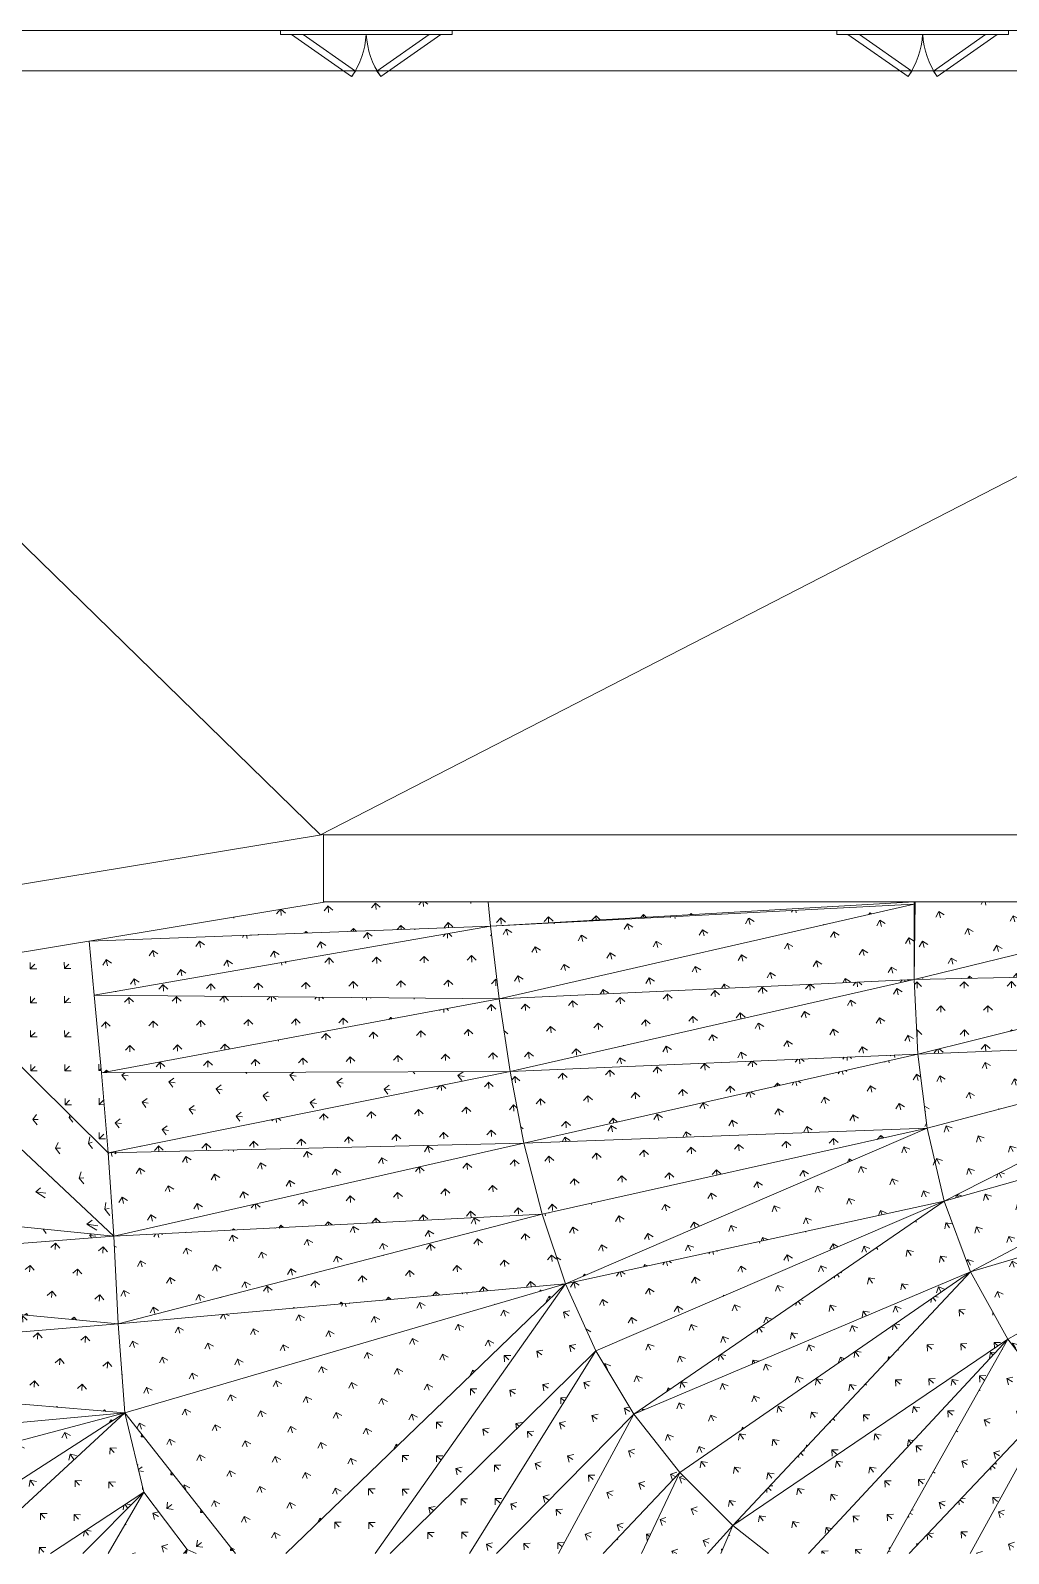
# Model space of a CAD drawing. Header units: millimetres. Extents: x -57519 to 497916, y -349472 to 446842.
# Drawn here: x 453090 to 460385, y -13502 to -2143 of the extents above; entities that cross this region are included whole.
import ezdxf

# ---------------------------------------------------------------- set-up
doc = ezdxf.new("R2010")
doc.units = ezdxf.units.MM
for name, color, linetype, lineweight in [('A-DOOR', 31, 'Continuous', 5), ('A-DOOR-FRAM', 31, 'Continuous', 5), ('A-FLOR', 192, 'Continuous', 5), ('A-FLOR-PATT', 8, 'Continuous', 5), ('A-WALL', 113, 'Continuous', 20)]:
    doc.layers.add(name, color=color, linetype=linetype, lineweight=lineweight)

# ---------------------------------------------------------------- blocks, each defined once
blk = doc.blocks.new('DLN-Double Door-AP - _AP14_ 1200 x 2300 _WH_-14685462-1_F SINGLE OCCUPANCY DIAGRAM')
at = {"layer": 'A-DOOR', "color": 253}
for p, q in [((-557, -105), (-109, -419)), ((-80, -378), (-470, -105)), ((80, -378), (470, -105)), ((557, -105), (109, -419)), ((-109, -419), (-80, -378)), ((109, -419), (80, -378))]:
    blk.add_line(p, q, dxfattribs=at)
for centre, start, end in [((-600, -75), 325, 357.0853), ((600, -75), 182.9147, 215)]:
    blk.add_arc(centre, 600, start, end, dxfattribs=at)
at = {"layer": 'A-DOOR-FRAM', "color": 253}
for p, q in [((-640, -105), (-640, -75)), ((640, -105), (-640, -105)), ((640, -75), (640, -105))]:
    blk.add_line(p, q, dxfattribs=at)
blk = doc.blocks.new('DLN-Double Door-AP - _AP14_ 1200 x 2300 _WH_-V1053-1_F SINGLE OCCUPANCY DIAGRAM')
at = {"layer": 'A-DOOR', "color": 253}
for p, q in [((-557, -105), (-109, -419)), ((-80, -378), (-470, -105)), ((80, -378), (470, -105)), ((557, -105), (109, -419)), ((-109, -419), (-80, -378)), ((109, -419), (80, -378))]:
    blk.add_line(p, q, dxfattribs=at)
for centre, start, end in [((-600, -75), 325, 357.0853), ((600, -75), 182.9147, 215)]:
    blk.add_arc(centre, 600, start, end, dxfattribs=at)
at = {"layer": 'A-DOOR-FRAM', "color": 253}
for p, q in [((-640, -105), (-640, -75)), ((640, -105), (-640, -105)), ((640, -75), (640, -105))]:
    blk.add_line(p, q, dxfattribs=at)
blk = doc.blocks.new('FP_1084-1_F SINGLE OCCUPANCY DIAGRAM')
at = {"layer": 'A-FLOR-PATT'}
for p, q in [((51766, -9293), (51799, -9331)), ((51771, -9292), (51781, -9293)), ((51893, -9308), (51872, -9270)), ((51893, -9308), (51912, -9310)), ((51893, -9308), (51940, -9349)), ((51326, -9435), (51345, -9418)), ((51408, -9441), (51433, -9410)), ((51514, -9449), (51531, -9417)), ((51680, -9317), (51680, -9317)), ((51323, -9439), (51305, -9466)), ((51325, -9436), (51334, -9437)), ((51408, -9441), (51401, -9472)), ((51408, -9441), (51421, -9441)), ((51514, -9449), (51530, -9451)), ((51514, -9449), (51518, -9483)), ((51641, -9462), (51650, -9429)), ((51641, -9462), (51660, -9464)), ((51641, -9462), (51658, -9498)), ((51791, -9480), (51792, -9446)), ((51791, -9480), (51812, -9483)), ((51791, -9480), (51820, -9518)), ((51962, -9502), (51955, -9467)), ((51962, -9502), (51986, -9506)), ((51962, -9502), (52003, -9543)), ((52155, -9529), (52140, -9492)), ((52155, -9529), (52182, -9533)), ((52155, -9529), (52208, -9571)), ((51233, -9598), (51220, -9628)), ((51233, -9598), (51271, -9569)), ((51233, -9598), (51251, -9599)), ((51382, -9613), (51380, -9646)), ((51382, -9613), (51412, -9583)), ((51382, -9613), (51403, -9615)), ((51552, -9633), (51574, -9602)), ((51552, -9633), (51576, -9636)), ((51552, -9633), (51563, -9668)), ((51744, -9657), (51759, -9625)), ((51959, -9686), (51965, -9652)), ((51176, -9765), (51170, -9797)), ((51176, -9765), (51220, -9737)), ((51176, -9765), (51203, -9768)), ((51390, -9791), (51426, -9762)), ((51744, -9657), (51772, -9661)), ((51744, -9657), (51768, -9694)), ((51959, -9686), (51989, -9690)), ((51959, -9686), (51994, -9725)), ((52195, -9719), (52193, -9684)), ((52195, -9719), (52227, -9724)), ((52195, -9719), (52242, -9760)), ((51390, -9791), (51420, -9795)), ((51390, -9791), (51395, -9825)), ((51625, -9822), (51653, -9792)), ((51625, -9822), (51658, -9827)), ((51625, -9822), (51643, -9858)), ((51883, -9858), (51902, -9826)), ((51883, -9858), (51918, -9863)), ((51883, -9858), (51912, -9896)), ((52161, -9898), (52173, -9865)), ((51155, -9938), (51205, -9911)), ((51155, -9938), (51191, -9942)), ((51155, -9938), (51155, -9971)), ((51434, -9976), (51475, -9948)), ((51434, -9976), (51472, -9981)), ((51434, -9976), (51446, -10011)), ((51734, -10018), (51767, -9989)), ((52161, -9898), (52200, -9903)), ((52161, -9898), (52203, -9938)), ((52462, -9942), (52466, -9908)), ((52462, -9942), (52504, -9948)), ((52462, -9942), (52516, -9984)), ((50848, -10072), (50842, -10104)), ((50848, -10072), (50911, -10047)), ((50848, -10072), (50889, -10077)), ((51169, -10117), (51224, -10091)), ((51734, -10018), (51775, -10024)), ((51734, -10018), (51758, -10055)), ((52056, -10065), (52081, -10034)), ((52056, -10065), (52100, -10071)), ((52056, -10065), (52092, -10104)), ((52400, -10115), (52417, -10084)), ((50832, -10246), (50901, -10222)), ((51169, -10117), (51214, -10123)), ((51169, -10117), (51176, -10151)), ((51513, -10166), (51560, -10139)), ((51513, -10166), (51560, -10173)), ((51513, -10166), (51531, -10202)), ((51878, -10220), (51917, -10191)), ((51878, -10220), (51928, -10227)), ((51878, -10220), (51909, -10258)), ((52400, -10115), (52447, -10122)), ((52400, -10115), (52448, -10157)), ((52765, -10170), (52774, -10138)), ((52765, -10170), (52815, -10178)), ((52765, -10170), (52826, -10214)), ((50832, -10246), (50882, -10253)), ((50832, -10246), (50833, -10279)), ((51219, -10302), (51280, -10277)), ((51219, -10302), (51272, -10310)), ((51219, -10302), (51232, -10337)), ((51627, -10363), (51680, -10337)), ((52265, -10277), (52296, -10248)), ((52265, -10277), (52318, -10285)), ((52265, -10277), (52308, -10318)), ((52673, -10339), (52696, -10308)), ((50852, -10426), (50927, -10403)), ((50852, -10426), (50911, -10434)), ((50852, -10426), (50860, -10460)), ((51627, -10363), (51683, -10371)), ((51627, -10363), (51653, -10400)), ((52057, -10427), (52102, -10400)), ((52057, -10427), (52116, -10436)), ((52057, -10427), (52095, -10467)), ((52673, -10339), (52729, -10348)), ((52673, -10339), (52728, -10382)), ((53104, -10405), (53110, -10391)), ((53104, -10405), (53129, -10409)), ((53104, -10405), (53171, -10449)), ((50413, -10537), (50501, -10517)), ((50413, -10537), (50478, -10547)), ((50413, -10537), (50415, -10570)), ((51304, -10493), (51370, -10470)), ((51304, -10493), (51365, -10503)), ((51304, -10493), (51324, -10530)), ((51777, -10565), (51835, -10540)), ((52509, -10496), (52545, -10467)), ((52509, -10496), (52570, -10505)), ((52509, -10496), (52558, -10538)), ((52982, -10569), (53010, -10539)), ((50908, -10612), (50988, -10591)), ((50908, -10612), (50975, -10622)), ((50908, -10612), (50922, -10648)), ((51424, -10691), (51496, -10668)), ((51777, -10565), (51841, -10575)), ((51777, -10565), (51809, -10604)), ((52272, -10641), (52322, -10615)), ((52272, -10641), (52339, -10651)), ((52272, -10641), (52316, -10682)), ((52982, -10569), (53046, -10579)), ((52982, -10569), (53044, -10612)), ((50439, -10718), (50532, -10699)), ((50439, -10718), (50512, -10729)), ((50439, -10718), (50448, -10753)), ((50999, -10804), (51084, -10784)), ((51424, -10691), (51494, -10702)), ((51424, -10691), (51451, -10729)), ((51962, -10774), (52026, -10750)), ((51962, -10774), (52035, -10785)), ((51962, -10774), (52001, -10814)), ((52788, -10721), (52830, -10693)), ((52788, -10721), (52858, -10731)), ((52788, -10721), (52844, -10763)), ((53326, -10804), (53360, -10775)), ((50999, -10804), (51074, -10816)), ((50999, -10804), (51020, -10841)), ((51580, -10895), (51657, -10873)), ((51580, -10895), (51658, -10907)), ((51580, -10895), (51588, -10905)), ((52522, -10861), (52577, -10835)), ((52522, -10861), (52597, -10872)), ((52522, -10861), (52572, -10902)), ((53326, -10804), (53399, -10815)), ((53326, -10804), (53395, -10849)), ((52240, -10970), (52252, -10966)), ((53103, -10951), (53150, -10924)), ((53103, -10951), (53182, -10963)), ((53103, -10951), (53166, -10995)), ((53706, -11045), (53745, -11017)), ((53706, -11045), (53787, -11058)), ((53706, -11045), (53781, -11091))]:
    blk.add_line(p, q, dxfattribs=at)
blk = doc.blocks.new('FP_1086-1_F SINGLE OCCUPANCY DIAGRAM')
at = {"layer": 'A-FLOR-PATT'}
for p, q in [((52180, -9198), (52249, -9196)), ((52180, -9198), (52245, -9220)), ((52180, -9198), (52204, -9232)), ((52313, -9384), (52375, -9376)), ((52313, -9384), (52375, -9403)), ((52313, -9384), (52339, -9420)), ((52638, -9339), (52668, -9334)), ((52638, -9339), (52685, -9351)), ((52638, -9339), (52658, -9369)), ((52748, -9505), (52801, -9490)), ((52748, -9505), (52800, -9516)), ((52748, -9505), (52770, -9537)), ((52457, -9579), (52513, -9566)), ((52457, -9579), (52516, -9596)), ((52457, -9579), (52485, -9617)), ((52612, -9784), (52662, -9765)), ((52870, -9680), (52916, -9660)), ((52870, -9680), (52919, -9689)), ((52870, -9680), (52894, -9714)), ((52612, -9784), (52668, -9798)), ((52612, -9784), (52642, -9823)), ((53003, -9865), (53043, -9839)), ((53003, -9865), (53049, -9872)), ((53003, -9865), (53029, -9901)), ((52779, -9998), (52822, -9974)), ((52779, -9998), (52832, -10009)), ((52779, -9998), (52811, -10039)), ((53147, -10060), (53181, -10029)), ((53147, -10060), (53191, -10064)), ((53147, -10060), (53176, -10098)), ((52957, -10221), (52994, -10192)), ((52957, -10221), (53007, -10230)), ((52957, -10221), (52991, -10264)), ((53303, -10265), (53330, -10228)), ((53303, -10265), (53343, -10266)), ((53303, -10265), (53334, -10304)), ((53574, -10249), (53579, -10234)), ((53574, -10249), (53591, -10245)), ((53574, -10249), (53600, -10285)), ((53160, -10438), (53177, -10419)), ((53471, -10479), (53491, -10437)), ((53719, -10444), (53729, -10394)), ((53719, -10444), (53746, -10434)), ((53719, -10444), (53747, -10482)), ((53183, -10459), (53193, -10460)), ((53471, -10479), (53508, -10478)), ((53471, -10479), (53503, -10520)), ((53649, -10702), (53664, -10655)), ((53649, -10702), (53684, -10699)), ((53649, -10702), (53684, -10745)), ((53839, -10935), (53848, -10883)), ((53839, -10935), (53871, -10929)), ((53839, -10935), (53876, -10980))]:
    blk.add_line(p, q, dxfattribs=at)

msp = doc.modelspace()

# ---------------------------------------------------------------- hatches: boundary and pattern name
at = {"layer": 'A-FLOR-PATT'}
h = msp.add_hatch(dxfattribs=at)
h.set_pattern_fill('FP_1165', color=256, style=0, pattern_type=2)
h.set_pattern_definition([(273.649, (493626.28, 33497.49), (188.2339, -168.15895), [47.624, -311.578]), (229.011, (493626.28, 33497.5), (188.2344, -168.1592), [47.274, -204.853]), (318.224, (493626.28, 33497.5), (165.3728, 190.3149), [47.326, -205.081])])
h.paths.add_polyline_path([(453527.6, -8934.5), (456522.8, -8822.4), (456504.1, -8642.5), (455275.2, -8645.9), (453566.8, -8928)], flags=0)
h = msp.add_hatch(dxfattribs=at)
h.set_pattern_fill('FP_1268', color=256, style=0, pattern_type=2)
h.set_pattern_definition([(271.434, (495065.91, 28413.16), (181.85946, -175.44184), [47.621, -311.561]), (226.729, (495065.91, 28413.16), (181.8609, -175.4402), [47.287, -204.91]), (316.029, (495065.91, 28413.16), (172.8698, 183.628), [47.38, -205.311])])
h.paths.add_polyline_path([(456522.8, -8822.4), (459659, -8642.5), (456504.1, -8642.5)], flags=0)
h = msp.add_hatch(dxfattribs=at)
h.set_pattern_fill('FP_1267', color=256, style=0, pattern_type=2)
h.set_pattern_definition([(283.838, (484331.39, 39708.78), (215.0946, -131.39483), [47.616, -311.526]), (239.269, (484331.4, 39708.78), (215.0945, -131.3951), [47.405, -205.421]), (328.581, (484331.4, 39708.78), (129.1944, 217.3245), [47.26, -204.792])])
h.paths.add_polyline_path([(456587.3, -9366.3), (459680.4, -8658.6), (456522.8, -8822.4), (456570, -9220)], flags=0)
h = msp.add_hatch(dxfattribs=at)
h.set_pattern_fill('FP_1272', color=256, style=0, pattern_type=2)
h.set_pattern_definition([(283.686, (484087.93, 39930.05), (214.60873, -131.3704), [47.591, -311.36]), (239.183, (484087.93, 39930.05), (214.6101, -131.3673), [47.462, -205.668]), (328.528, (484087.93, 39930.05), (129.6796, 217.3896), [47.18, -204.445])])
h.paths.add_polyline_path([(456587.3, -9366.3), (459681.1, -9220), (459680.4, -8658.6), (458767.9, -8867.4)], flags=0)
h = msp.add_hatch(dxfattribs=at)
h.set_pattern_fill('FP_1426', color=256, style=0, pattern_type=2)
h.set_pattern_definition([(284.988, (482384.4, 37821.53), (215.8213, -125.6765), [47.545, -311.059]), (240.855, (482384.4, 37821.53), (215.8209, -125.6786), [47.386, -205.338]), (329.787, (482384.4, 37821.53), (123.0807, 220.7273), [46.828, -202.92])])
h.paths.add_polyline_path([(459681.1, -9220), (462042.8, -8642.5), (459690.1, -8642.5), (459686.6, -8867.4)], flags=0)
h = msp.add_hatch(dxfattribs=at)
h.set_pattern_fill('FP_1429', color=256, style=0, pattern_type=2)
h.set_pattern_definition([(273.695, (492355.66, 26502.71), (187.2664, -168.8586), [47.605, -311.452]), (229.097, (492355.66, 26502.7), (187.2673, -168.8578), [46.998, -203.66]), (317.959, (492355.66, 26502.7), (164.1257, 189.4516), [47.279, -204.876])])
h.paths.add_polyline_path([(459681.1, -9220), (462153.5, -9169.4), (462042.8, -8642.5), (459709.5, -9213.1)], flags=0)
h = msp.add_hatch(dxfattribs=at)
h.set_pattern_fill('FP_1163', color=256, style=0, pattern_type=2)
h.set_pattern_definition([(281.026, (486985.16, 40347.34), (208.15666, -141.9219), [47.619, -311.546]), (236.488, (486985.16, 40347.34), (208.1568, -141.9225), [47.363, -205.24]), (325.713, (486985.16, 40347.34), (139.4668, 210.6106), [47.238, -204.697])])
h.paths.add_polyline_path([(453566.8, -9336.9), (456504.1, -8823.1), (453527.6, -8934.5), (453547.6, -9140.3)], flags=0)
h = msp.add_hatch(dxfattribs=at)
h.set_pattern_fill('FP_1164', color=256, style=0, pattern_type=2)
h.set_pattern_definition([(271.076, (495148, 30911.6), (180.52917, -176.70807), [47.618, -311.543]), (226.384, (495148, 30911.6), (180.5303, -176.7077), [47.236, -204.69]), (315.613, (495148, 30911.6), (173.7846, 182.3898), [47.366, -205.254])])
h.paths.add_polyline_path([(456587.3, -9366.3), (456522.8, -8822.4), (453566.8, -9336.9), (455410, -9354.8)], flags=0)
h = msp.add_hatch(dxfattribs=at)
h.set_pattern_fill('FP_1058', color=256, style=0, pattern_type=2)
h.set_pattern_definition([(45.293, (368959, 1604.72), (-1.2989, 253.9965), [47.625, -311.585]), (0.293, (368959, 1604.72), (-1.2989, 253.9967), [47.625, -206.375]), (90.293, (368959, 1604.72), (-253.9967, -1.2989), [47.625, -206.375])])
h.paths.add_polyline_path([(453669.2, -10513.8), (453566.8, -9336.9), (453527.6, -8934.5), (452281.5, -9140.3), (453620.2, -10465.4)], flags=0)
h = msp.add_hatch(dxfattribs=at)
h.set_pattern_fill('FP_1379', color=256, style=0, pattern_type=2)
h.set_pattern_definition([(270.271, (496220.13, 12057.89), (176.89606, -179.0943), [47.623, -311.572]), (225.79, (496220.13, 12057.9), (176.8961, -179.0945), [47.11, -204.144]), (314.646, (496220.13, 12057.9), (175.1987, 180.0959), [47.199, -204.529])])
h.paths.add_polyline_path([(459709.5, -9777.9), (462153.5, -9169.4), (459681.1, -9220)], flags=0)
h = msp.add_hatch(dxfattribs=at)
h.set_pattern_fill('FP_1430', color=256, style=0, pattern_type=2)
h.set_pattern_definition([(274.65, (491125.35, 27583.52), (190.2701, -165.561), [47.609, -311.481]), (230.042, (491125.35, 27583.52), (190.2709, -165.5608), [47.051, -203.887]), (318.973, (491125.35, 27583.52), (161.1569, 192.3492), [47.291, -204.926])])
h.paths.add_polyline_path([(459709.5, -9777.9), (462261.7, -9673.2), (462153.5, -9169.4), (459779.3, -9760.5)], flags=0)
h = msp.add_hatch(dxfattribs=at)
h.set_pattern_fill('FP_1266', color=256, style=0, pattern_type=2)
h.set_pattern_definition([(274.167, (492240.21, 30918.32), (189.90635, -166.58004), [47.622, -311.562]), (229.48, (492240.2, 30918.32), (189.9075, -166.5784), [47.272, -204.847]), (318.744, (492240.2, 30918.32), (163.8054, 191.6551), [47.365, -205.248])])
h.paths.add_polyline_path([(456667.6, -9906.9), (459681.1, -9220), (456587.3, -9366.3), (456648.4, -9777.9)], flags=0)
h = msp.add_hatch(dxfattribs=at)
h.set_pattern_fill('FP_1273', color=256, style=0, pattern_type=2)
h.set_pattern_definition([(283.75, (483498.36, 39812.05), (214.693, -131.37236), [47.602, -311.437]), (239.244, (483498.36, 39812.05), (214.6927, -131.3735), [47.429, -205.525]), (328.537, (483498.36, 39812.05), (129.3559, 217.3774), [47.193, -204.505])])
h.paths.add_polyline_path([(456667.6, -9906.9), (459709.5, -9777.9), (459681.1, -9220), (457259.8, -9771.9)], flags=0)
h = msp.add_hatch(dxfattribs=at)
h.set_pattern_fill('FP_1167', color=256, style=0, pattern_type=2)
h.set_pattern_definition([(271.028, (495099.87, 30996.54), (180.383, -176.7452), [47.621, -311.562]), (226.358, (495099.87, 30996.54), (180.386, -176.7423), [47.255, -204.771]), (315.584, (495099.87, 30996.54), (173.9376, 182.381), [47.351, -205.189])])
h.paths.add_polyline_path([(453620.2, -9917.1), (456587.3, -9366.3), (453566.8, -9336.9), (453569.5, -9366.3)], flags=0)
h = msp.add_hatch(dxfattribs=at)
h.set_pattern_fill('FP_1149', color=256, style=0, pattern_type=2)
h.set_pattern_definition([(271.816, (494236.5, 31549.3), (182.8383, -174.4245), [47.616, -311.528]), (227.105, (494236.5, 31549.3), (182.8394, -174.4233), [47.231, -204.667]), (316.349, (494236.5, 31549.3), (171.4572, 184.5399), [47.38, -205.313])])
h.paths.add_polyline_path([(453620.2, -9917.1), (456667.6, -9906.9), (456587.3, -9366.3), (453669.2, -9908)], flags=0)
h = msp.add_hatch(dxfattribs=at)
h.set_pattern_fill('FP_1427', color=256, style=0, pattern_type=2)
h.set_pattern_definition([(286.169, (480236.5, 38223.46), (219.04453, -122.31455), [47.603, -311.439]), (241.851, (480236.5, 38223.46), (219.0448, -122.3149), [47.32, -205.055]), (330.821, (480236.5, 38223.46), (119.0616, 222.525), [47.04, -203.841])])
h.paths.add_polyline_path([(459779.3, -10330.5), (462261.7, -9673.2), (459709.5, -9777.9)], flags=0)
h = msp.add_hatch(dxfattribs=at)
h.set_pattern_fill('FP_1428', color=256, style=0, pattern_type=2)
h.set_pattern_definition([(297.816, (467551.42, 45576.9), (239.0492, -74.8279), [47.566, -311.199]), (253.542, (467551.42, 45576.9), (239.0507, -74.8248), [47.408, -205.435]), (342.619, (467551.42, 45576.9), (71.6354, 242.4827), [46.966, -203.521])])
h.paths.add_polyline_path([(459904.9, -10874.6), (462261.7, -9673.2), (459779.3, -10330.5)], flags=0)
h = msp.add_hatch(dxfattribs=at)
h.set_pattern_fill('FP_1431', color=256, style=0, pattern_type=2)
h.set_pattern_definition([(297.966, (467590.78, 45261.18), (239.5726, -74.84156), [47.601, -311.426]), (253.62, (467590.78, 45261.18), (239.5725, -74.8427), [47.345, -205.163]), (342.651, (467590.78, 45261.18), (71.2092, 242.2593), [47.061, -203.93])])
h.paths.add_polyline_path([(459904.9, -10874.6), (462424.2, -10163.8), (462261.7, -9673.2), (461955.6, -9829.2)], flags=0)
h = msp.add_hatch(dxfattribs=at)
h.set_pattern_fill('FP_1269', color=256, style=0, pattern_type=2)
h.set_pattern_definition([(274.026, (491869.8, 30567.78), (189.4252, -167.2684), [47.615, -311.522]), (229.311, (491869.8, 30567.78), (189.4272, -167.2667), [47.226, -204.646]), (318.555, (491869.8, 30567.78), (164.2088, 190.9841), [47.383, -205.325])])
h.paths.add_polyline_path([(456771.4, -10442.5), (459709.5, -9777.9), (456667.6, -9906.9), (456749.7, -10330.5)], flags=0)
h = msp.add_hatch(dxfattribs=at)
h.set_pattern_fill('FP_1270', color=256, style=0, pattern_type=2)
h.set_pattern_definition([(283.813, (482935.3, 39538.17), (214.80574, -131.52706), [47.616, -311.528]), (239.285, (482935.3, 39538.17), (214.8057, -131.5266), [47.377, -205.3]), (328.52, (482935.3, 39538.17), (129.0613, 217.2294), [47.226, -204.648])])
h.paths.add_polyline_path([(456771.4, -10442.5), (459779.3, -10330.5), (459709.5, -9777.9), (457678.5, -10237.3)], flags=0)
h = msp.add_hatch(dxfattribs=at)
h.set_pattern_fill('FP_1113', color=256, style=0, pattern_type=2)
h.set_pattern_definition([(351.684, (404912.5, 33667.99), (200.40565, 152.0991), [47.024, -307.655]), (306.507, (404912.5, 33668), (200.4054, 152.0997), [47.447, -205.603]), (37.197, (404912.5, 33668), (-150.5446, 203.3969), [47.173, -204.415])])
h.paths.add_polyline_path([(453669.2, -10513.8), (456667.6, -9906.9), (453620.2, -9917.1)], flags=0)
h = msp.add_hatch(dxfattribs=at)
h.set_pattern_fill('FP_1146', color=256, style=0, pattern_type=2)
h.set_pattern_definition([(272.909, (492870.58, 32531.52), (186.2174, -170.98483), [47.612, -311.503]), (228.167, (492870.58, 32531.52), (186.2189, -170.9841), [47.226, -204.648]), (317.442, (492870.58, 32531.52), (167.9912, 187.6687), [47.402, -205.408])])
h.paths.add_polyline_path([(453669.2, -10513.8), (456771.4, -10442.5), (456667.6, -9906.9), (453711.5, -10505.3)], flags=0)
h = msp.add_hatch(dxfattribs=at)
h.set_pattern_fill('FP_1419', color=256, style=0, pattern_type=2)
h.set_pattern_definition([(299.045, (466025.35, 45588.26), (240.97286, -70.44706), [47.606, -311.459]), (254.69, (466025.35, 45588.26), (240.9729, -70.4469), [47.329, -205.09]), (343.704, (466025.35, 45588.26), (66.6488, 243.4614), [47.074, -203.986])])
h.paths.add_polyline_path([(460102.1, -11402.4), (462424.2, -10163.8), (459904.9, -10874.6), (460020.8, -11184.8)], flags=0)
h = msp.add_hatch(dxfattribs=at)
h.set_pattern_fill('FP_1418', color=256, style=0, pattern_type=2)
h.set_pattern_definition([(288.514, (477546.78, 38349.59), (224.6417, -114.9966), [47.61, -311.489]), (243.872, (477546.78, 38349.59), (224.6408, -114.9982), [47.097, -204.087]), (332.891, (477546.78, 38349.59), (110.6167, 225.5166), [47.318, -205.047])])
h.paths.add_polyline_path([(460102.1, -11402.4), (462653.7, -10633.4), (462424.2, -10163.8), (460510, -11184.8)], flags=0)
h = msp.add_hatch(dxfattribs=at)
h.set_pattern_fill('FP_1271', color=256, style=0, pattern_type=2)
h.set_pattern_definition([(273.887, (491482.16, 30119.89), (188.97386, -168.00914), [47.602, -311.437]), (229.121, (491482.16, 30119.9), (188.9728, -168.0108), [47.168, -204.393]), (318.361, (491482.16, 30119.9), (164.6353, 190.2045), [47.411, -205.449])])
h.paths.add_polyline_path([(456906.7, -10971.3), (459779.3, -10330.5), (456771.4, -10442.5), (456789.7, -10513.8)], flags=0)
h = msp.add_hatch(dxfattribs=at)
h.set_pattern_fill('FP_1258', color=256, style=0, pattern_type=2)
h.set_pattern_definition([(284.01, (482283.65, 38799.14), (215.36805, -131.7875), [47.62, -311.555]), (239.35, (482283.65, 38799.14), (215.3684, -131.7872), [47.23, -204.664]), (328.537, (482283.65, 38799.14), (128.4139, 216.704), [47.342, -205.149])])
h.paths.add_polyline_path([(457081.9, -11489.5), (459779.3, -10330.5), (456906.7, -10971.3), (456962.1, -11135.2)], flags=0)
h = msp.add_hatch(dxfattribs=at)
h.set_pattern_fill('FP_1274', color=256, style=0, pattern_type=2)
h.set_pattern_definition([(294.069, (471622.78, 46421.37), (234.47814, -90.7703), [47.599, -311.413]), (249.619, (471622.78, 46421.37), (234.4779, -90.771), [47.411, -205.446]), (338.838, (471622.78, 46421.37), (88.0588, 237.0276), [47.144, -204.291])])
h.paths.add_polyline_path([(457081.9, -11489.5), (459904.9, -10874.6), (459779.3, -10330.5), (458288, -10971.3)], flags=0)
h = msp.add_hatch(dxfattribs=at)
h.set_pattern_fill('FP_1145', color=256, style=0, pattern_type=2)
h.set_pattern_definition([(283.665, (482900.71, 42796.82), (214.59175, -131.8017), [47.607, -311.469]), (239.134, (482900.7, 42796.82), (214.5909, -131.8022), [47.425, -205.508]), (328.442, (482900.7, 42796.82), (129.7614, 217.1101), [47.219, -204.616])])
h.paths.add_polyline_path([(453711.5, -11135.2), (456771.4, -10442.5), (453669.2, -10513.8)], flags=0)
h = msp.add_hatch(dxfattribs=at)
h.set_pattern_fill('FP_1147', color=256, style=0, pattern_type=2)
h.set_pattern_definition([(274.458, (491139.27, 33915.99), (190.9096, -165.96303), [47.607, -311.468]), (229.674, (491139.27, 33915.99), (190.9085, -165.9639), [47.227, -204.651]), (318.998, (491139.27, 33915.99), (163.0009, 192.0247), [47.431, -205.532])])
h.paths.add_polyline_path([(453711.5, -11135.2), (456906.7, -10971.3), (456771.4, -10442.5), (454435.5, -10971.3)], flags=0)
h = msp.add_hatch(dxfattribs=at)
h.set_pattern_fill('FP_1417', color=256, style=0, pattern_type=2)
h.set_pattern_definition([(288.617, (477291.05, 38086.84), (224.9264, -114.8564), [47.596, -311.398]), (243.916, (477291.05, 38086.84), (224.9265, -114.8567), [47.045, -203.862]), (332.949, (477291.05, 38086.84), (110.3216, 225.3527), [47.354, -205.201])])
h.paths.add_polyline_path([(460379.5, -11902.2), (462653.7, -10633.4), (460102.1, -11402.4)], flags=0)
h = msp.add_hatch(dxfattribs=at)
h.set_pattern_fill('FP_1420', color=256, style=0, pattern_type=2)
h.set_pattern_definition([(300.611, (464402.22, 44709.13), (243.62463, -65.4158), [47.612, -311.499]), (255.997, (464402.22, 44709.13), (243.625, -65.4156), [47.084, -204.029]), (344.97, (464402.22, 44709.13), (60.7624, 243.6511), [47.298, -204.956])])
h.paths.add_polyline_path([(460728.7, -12356), (462653.7, -10633.4), (460379.5, -11902.2)], flags=0)
h = msp.add_hatch(dxfattribs=at)
h.set_pattern_fill('FP_1033', color=256, style=0, pattern_type=2)
h.set_pattern_definition([(351.684, (406565.26, 35122.35), (202.31657, 151.93194), [47.193, -308.756]), (306.386, (406565.26, 35122.35), (202.315, 151.934), [47.376, -205.298]), (36.905, (406565.26, 35122.35), (-149.88885, 203.4138), [47.44, -205.573])])
h.paths.add_polyline_path([(449880.9, -11429.2), (453711.5, -11135.2), (450028.3, -10767.4), (449935.3, -11184.8)], flags=0)
h = msp.add_hatch(dxfattribs=at)
h.set_pattern_fill('FP_1257', color=256, style=0, pattern_type=2)
h.set_pattern_definition([(283.957, (482003.06, 38153.54), (215.25556, -132.47684), [47.601, -311.431]), (239.215, (482003.06, 38153.54), (215.2554, -132.4775), [47.133, -204.243]), (328.39, (482003.06, 38153.54), (128.6592, 215.9554), [47.392, -205.363])])
h.paths.add_polyline_path([(457306.4, -11989.2), (459904.9, -10874.6), (457081.9, -11489.5), (457216.5, -11789.2)], flags=0)
h = msp.add_hatch(dxfattribs=at)
h.set_pattern_fill('FP_1256', color=256, style=0, pattern_type=2)
h.set_pattern_definition([(294.573, (471056.22, 45170.63), (235.7627, -90.3306), [47.616, -311.524]), (249.912, (471056.22, 45170.63), (235.764, -90.3282), [47.173, -204.416]), (339.037, (471056.22, 45170.63), (86.4104, 236.2836), [47.339, -205.136])])
h.paths.add_polyline_path([(457589.8, -12461.6), (459904.9, -10874.6), (457306.4, -11989.2)], flags=0)
h = msp.add_hatch(dxfattribs=at)
h.set_pattern_fill('FP_1265', color=256, style=0, pattern_type=2)
h.set_pattern_definition([(304.987, (458484.45, 51154.57), (246.9313, -44.41196), [47.575, -311.257]), (260.63, (458484.45, 51154.57), (246.9306, -44.4142), [47.427, -205.519]), (349.804, (458484.45, 51154.57), (41.1805, 249.5716), [47.042, -203.851])])
h.paths.add_polyline_path([(457589.8, -12461.6), (460102.1, -11402.4), (459904.9, -10874.6), (458279, -11989.2)], flags=0)
h = msp.add_hatch(dxfattribs=at)
h.set_pattern_fill('FP_1148', color=256, style=0, pattern_type=2)
h.set_pattern_definition([(285.264, (480717, 44215.63), (218.3063, -125.55745), [47.598, -311.412]), (240.722, (480717, 44215.63), (218.3071, -125.5565), [47.461, -205.663]), (330.095, (480717, 44215.63), (123.7901, 220.788), [47.22, -204.619])])
h.paths.add_polyline_path([(453745, -11789.2), (456906.7, -10971.3), (453711.5, -11135.2), (453714, -11184.8)], flags=0)
h = msp.add_hatch(dxfattribs=at)
h.set_pattern_fill('FP_1142', color=256, style=0, pattern_type=2)
h.set_pattern_definition([(276.54, (488949.52, 35754.29), (197.00585, -158.9671), [47.6, -311.423]), (231.706, (488949.52, 35754.3), (197.0048, -158.9688), [47.235, -204.687]), (321.099, (488949.52, 35754.3), (156.1152, 197.719), [47.464, -205.679])])
h.paths.add_polyline_path([(453745, -11789.2), (457081.9, -11489.5), (456906.7, -10971.3), (453793.8, -11776.5)], flags=0)
h = msp.add_hatch(dxfattribs=at)
h.set_pattern_fill('FP_1070', color=256, style=0, pattern_type=2)
h.set_pattern_definition([(265.743, (497761.99, 29712.91), (164.2764, -192.68187), [47.619, -311.544]), (220.916, (497762, 29712.91), (164.2752, -192.6827), [47.376, -205.297]), (310.45, (497762, 29712.91), (190.9372, 165.4896), [47.476, -205.729])])
h.paths.add_polyline_path([(453745, -11789.2), (453711.5, -11135.2), (449880.9, -11429.2), (453711.5, -11786)], flags=0)
h = msp.add_hatch(dxfattribs=at)
h.set_pattern_fill('FP_1071', color=256, style=0, pattern_type=2)
h.set_pattern_definition([(275.279, (489951.11, 39970.07), (193.90694, -161.73447), [47.605, -311.457]), (230.594, (489951.1, 39970.07), (193.907, -161.7338), [47.515, -205.899]), (320.169, (489951.1, 39970.07), (160.8713, 195.8049), [47.344, -205.159])])
h.paths.add_polyline_path([(449789.8, -12114.3), (453745, -11789.2), (449880.9, -11429.2), (449818.2, -11900.2)], flags=0)
h = msp.add_hatch(dxfattribs=at)
h.set_pattern_fill('FP_1259', color=256, style=0, pattern_type=2)
h.set_pattern_definition([(294.571, (470925.16, 44145.12), (235.8405, -91.0594), [47.578, -311.275]), (249.79, (470925.16, 44145.12), (235.8416, -91.0564), [47.013, -203.723]), (338.888, (470925.16, 44145.12), (86.6236, 235.2974), [47.402, -205.408])])
h.paths.add_polyline_path([(457933.3, -12898.8), (460102.1, -11402.4), (457589.8, -12461.6)], flags=0)
h = msp.add_hatch(dxfattribs=at)
h.set_pattern_fill('FP_1264', color=256, style=0, pattern_type=2)
h.set_pattern_definition([(305.952, (458165.98, 49290.75), (248.826, -42.56957), [47.603, -311.44]), (261.284, (458165.98, 49290.75), (248.8253, -42.5718), [47.058, -203.919]), (350.291, (458165.98, 49290.75), (38.0327, 248.0782), [47.333, -205.108])])
h.paths.add_polyline_path([(458329, -13293.5), (460102.1, -11402.4), (457933.3, -12898.8)], flags=0)
h = msp.add_hatch(dxfattribs=at)
h.set_pattern_fill('FP_1262', color=256, style=0, pattern_type=2)
h.set_pattern_definition([(317.05, (443279.27, 53052.17), (249.8257, 8.40606), [47.532, -310.975]), (272.851, (443279.27, 53052.17), (249.826, 8.4075), [47.436, -205.556]), (1.927, (443279.27, 53052.17), (-12.5817, 252.6788), [46.869, -203.099])])
h.paths.add_polyline_path([(458329, -13293.5), (460379.5, -11902.2), (460102.1, -11402.4), (458699.1, -12898.8)], flags=0)
h = msp.add_hatch(dxfattribs=at)
h.set_pattern_fill('FP_1140', color=256, style=0, pattern_type=2)
h.set_pattern_definition([(287.006, (478463.35, 45555.59), (222.2131, -118.8581), [47.599, -311.415]), (242.427, (478463.35, 45555.6), (222.2149, -118.8559), [47.479, -205.741]), (331.859, (478463.35, 45555.6), (117.21, 224.4591), [47.251, -204.753])])
h.paths.add_polyline_path([(453793.8, -12453.9), (457081.9, -11489.5), (453745, -11789.2)], flags=0)
h = msp.add_hatch(dxfattribs=at)
h.set_pattern_fill('FP_1141', color=256, style=0, pattern_type=2)
h.set_pattern_definition([(287.708, (478415.24, 43898.44), (224.2588, -118.15645), [47.553, -311.114]), (242.741, (478415.24, 43898.44), (224.2597, -118.1546), [47.145, -204.296]), (332.217, (478415.24, 43898.44), (115.1623, 223.5184), [47.528, -205.954])])
h.paths.add_polyline_path([(454618.9, -13502.3), (454995.5, -13502.3), (457081.9, -11489.5), (453793.8, -12453.9)], flags=0)
h = msp.add_hatch(dxfattribs=at)
h.set_pattern_fill('FP_1119', color=256, style=0, pattern_type=2)
h.set_pattern_definition([(315.371, (449061, 55018.44), (253.7535, -1.21294), [47.416, -310.219]), (270.175, (449061, 55018.44), (253.7539, -1.213), [46.881, -203.151]), (359.726, (449061, 55018.44), (-0.7633, 250.0305), [47.579, -206.177])])
h.paths.add_polyline_path([(455410, -13502.3), (455661.3, -13502.3), (457081.9, -11489.5), (454995.5, -13502.3)], flags=0)
h = msp.add_hatch(dxfattribs=at)
h.set_pattern_fill('FP_1143', color=256, style=0, pattern_type=2)
h.set_pattern_definition([(324.452, (433817.75, 56909.76), (245.83364, 41.8988), [47.386, -310.019]), (280.207, (433817.75, 56909.76), (245.8344, 41.8961), [47.57, -206.135]), (9.672, (433817.75, 56909.76), (-44.9597, 249.6886), [46.758, -202.62])])
h.paths.add_polyline_path([(455661.3, -13502.3), (455772.8, -13502.3), (457306.4, -11989.2), (457081.9, -11489.5), (456401.2, -12453.9)], flags=0)
h = msp.add_hatch(dxfattribs=at)
h.set_pattern_fill('FP_1045', color=256, style=0, pattern_type=2)
h.set_pattern_definition([(266.157, (496881.7, 30291.14), (165.76124, -191.5094), [47.618, -311.537]), (221.311, (496881.7, 30291.14), (165.7607, -191.5093), [47.386, -205.341]), (310.878, (496881.7, 30291.14), (189.8322, 166.8377), [47.491, -205.793])])
h.paths.add_polyline_path([(453793.8, -12453.9), (453745, -11789.2), (449789.8, -12114.3), (453745, -12449.8)], flags=0)
h = msp.add_hatch(dxfattribs=at)
h.set_pattern_fill('FP_1263', color=256, style=0, pattern_type=2)
h.set_pattern_definition([(305.976, (458300.06, 47911.88), (248.98, -43.38837), [47.545, -311.064]), (261.176, (458300.06, 47911.88), (248.9802, -43.388), [46.833, -202.944]), (350.115, (458300.06, 47911.88), (38.315, 246.8217), [47.387, -205.345])])
h.paths.add_polyline_path([(458594.8, -13502.3), (458894.4, -13502.3), (460379.5, -11902.2), (458329, -13293.5)], flags=0)
h = msp.add_hatch(dxfattribs=at)
h.set_pattern_fill('FP_1227', color=256, style=0, pattern_type=2)
h.set_pattern_definition([(318.463, (443566.28, 50649.28), (251.92, 11.56396), [47.59, -311.356]), (273.842, (443566.28, 50649.28), (251.9203, 11.564), [46.902, -203.242]), (2.628, (443566.28, 50649.28), (-16.7603, 249.582), [47.285, -204.901])])
h.paths.add_polyline_path([(459350, -13502.3), (459480.3, -13502.3), (460379.5, -11902.2), (458894.4, -13502.3)], flags=0)
h = msp.add_hatch(dxfattribs=at)
h.set_pattern_fill('FP_1260', color=256, style=0, pattern_type=2)
h.set_pattern_definition([(330.257, (426606.6, 50979.54), (239.4758, 65.397), [47.432, -310.324]), (286.327, (426606.6, 50979.54), (239.4752, 65.3963), [47.454, -205.636]), (15.274, (426606.6, 50979.54), (-71.1485, 242.8844), [46.546, -201.699])])
h.paths.add_polyline_path([(459480.3, -13502.3), (459643.5, -13502.3), (460728.7, -12356), (460379.5, -11902.2), (459597.7, -13293.5)], flags=0)
h = msp.add_hatch(dxfattribs=at)
h.set_pattern_fill('FP_1115', color=256, style=0, pattern_type=2)
h.set_pattern_definition([(316.384, (447742.54, 53561.24), (253.4573, 2.24817), [47.415, -310.213]), (271.256, (447742.54, 53561.24), (253.4576, 2.2472), [46.689, -202.319]), (0.508, (447742.54, 53561.24), (-5.4584, 248.9474), [47.525, -205.942])])
h.paths.add_polyline_path([(455772.8, -13502.3), (456365.8, -13502.3), (457306.4, -11989.2), (456021.5, -13256.9)], flags=0)
h = msp.add_hatch(dxfattribs=at)
h.set_pattern_fill('FP_1120', color=256, style=0, pattern_type=2)
h.set_pattern_definition([(327.685, (429574.1, 55014.03), (241.8779, 55.18665), [47.37, -309.918]), (283.714, (429574.1, 55014.03), (241.8778, 55.1887), [47.514, -205.893]), (12.853, (429574.1, 55014.03), (-60.0766, 246.1823), [46.518, -201.576])])
h.paths.add_polyline_path([(456566.3, -13502.3), (457589.8, -12461.6), (457306.4, -11989.2), (456365.8, -13502.3)], flags=0)
h = msp.add_hatch(dxfattribs=at)
h.set_pattern_fill('FP_1039', color=256, style=0, pattern_type=2)
h.set_pattern_definition([(275.831, (489022.2, 40317.77), (195.533, -160.22795), [47.62, -311.552]), (231.098, (489022.2, 40317.77), (195.5352, -160.2259), [47.485, -205.769]), (320.668, (489022.2, 40317.77), (159.0402, 197.0872), [47.399, -205.398])])
h.paths.add_polyline_path([(449779, -12817.4), (453793.8, -12453.9), (449789.8, -12114.3), (449786.2, -12343.6)], flags=0)
h = msp.add_hatch(dxfattribs=at)
h.set_pattern_fill('FP_1226', color=256, style=0, pattern_type=2)
h.set_pattern_definition([(318.587, (444274.4, 48832.94), (252.26574, 10.71755), [47.499, -310.758]), (273.791, (444274.4, 48832.94), (252.2663, 10.7186), [46.545, -201.696]), (2.433, (444274.4, 48832.94), (-16.4129, 247.6985), [47.343, -205.151])])
h.paths.add_polyline_path([(460098.4, -13502.3), (460728.7, -12356), (459643.5, -13502.3), (459742.3, -13502.3)], flags=0)
h = msp.add_hatch(dxfattribs=at)
h.set_pattern_fill('FP_1261', color=256, style=0, pattern_type=2)
h.set_pattern_definition([(331.091, (426090.3, 49160.07), (238.90276, 67.40053), [47.529, -310.96]), (287.288, (426090.3, 49160.07), (238.9024, 67.3997), [47.267, -204.823]), (15.755, (426090.3, 49160.07), (-74.9145, 240.7006), [46.543, -201.685])])
h.paths.add_polyline_path([(460098.4, -13502.3), (460386, -13502.3), (461139, -12744.9), (460728.7, -12356), (460102.1, -13495.6)], flags=0)
h = msp.add_hatch(dxfattribs=at)
h.set_pattern_fill('FP_1040', color=256, style=0, pattern_type=2)
h.set_pattern_definition([(285.354, (480096.1, 48074.96), (219.36377, -125.73097), [47.622, -311.563]), (240.612, (480096.1, 48074.96), (219.36315, -125.73175), [47.478, -205.74]), (330.18, (480096.1, 48074.96), (124.2597, 220.6331), [47.408, -205.434])])
h.paths.add_polyline_path([(449893.8, -13481.6), (453793.8, -12453.9), (449779, -12817.4)], flags=0)
h = msp.add_hatch(dxfattribs=at)
h.set_pattern_fill('FP_1042', color=256, style=0, pattern_type=2)
h.set_pattern_definition([(285.765, (480024.39, 47062.49), (220.54727, -125.2379), [47.573, -311.244]), (240.788, (480024.4, 47062.49), (220.5476, -125.2384), [47.278, -204.872]), (330.41, (480024.4, 47062.49), (123.0592, 220.0813), [47.555, -206.071])])
h.paths.add_polyline_path([(451469.9, -13502.3), (452161.9, -13502.3), (453793.8, -12453.9), (449893.8, -13481.6), (449909, -13502.3), (450180.1, -13502.3)], flags=0)
h = msp.add_hatch(dxfattribs=at)
h.set_pattern_fill('FP_1034', color=256, style=0, pattern_type=2)
h.set_pattern_definition([(303.72, (461056.31, 56557.36), (248.40505, -51.5145), [47.531, -310.972]), (258.678, (461056.3, 56557.36), (248.4053, -51.5161), [47.169, -204.4]), (348.284, (461056.3, 56557.36), (49.3878, 246.67445), [47.567, -206.124])])
h.paths.add_polyline_path([(452656.5, -13502.3), (453793.8, -12453.9), (452161.9, -13502.3), (452587.3, -13502.3)], flags=0)
h = msp.add_hatch(dxfattribs=at)
h.set_pattern_fill('FP_1043', color=256, style=0, pattern_type=2)
h.set_pattern_definition([(312.663, (447993.91, 60895.5), (250.7508, -9.68917), [47.477, -310.614]), (268.176, (447993.9, 60895.5), (250.7507, -9.6872), [47.58, -206.182]), (357.788, (447993.9, 60895.5), (8.0746, 253.6343), [47.051, -203.887])])
h.paths.add_polyline_path([(452656.5, -13502.3), (453240.4, -13502.3), (453936.7, -13045.2), (453793.8, -12453.9), (452679, -13481.6)], flags=0)
h = msp.add_hatch(dxfattribs=at)
h.set_pattern_fill('FP_1116', color=256, style=0, pattern_type=2)
h.set_pattern_definition([(38.204, (367274.66, 9459.12), (30.05698, 252.21517), [47.625, -311.585]), (353.204, (367274.66, 9459.12), (30.057, 252.21534), [47.625, -206.375]), (83.204, (367274.66, 9459.12), (-252.21534, 30.057), [47.625, -206.375])])
h.paths.add_polyline_path([(454327, -13502.3), (454618.9, -13502.3), (453793.8, -12453.9), (453936.7, -13045.2), (454258.6, -13471.3)], flags=0)
h = msp.add_hatch(dxfattribs=at)
h.set_pattern_fill('FP_1117', color=256, style=0, pattern_type=2)
h.set_pattern_definition([(317.389, (445715.9, 52209.38), (252.5053, 5.7836), [47.509, -310.829]), (272.587, (445715.9, 52209.38), (252.5051, 5.7871), [46.62, -202.018]), (1.313, (445715.9, 52209.38), (-11.2235, 248.384), [47.357, -205.215])])
h.paths.add_polyline_path([(456566.3, -13502.3), (457028, -13502.3), (457589.8, -12461.6), (456584.5, -13483.8)], flags=0)
h = msp.add_hatch(dxfattribs=at)
h.set_pattern_fill('FP_1121', color=256, style=0, pattern_type=2)
h.set_pattern_definition([(331.101, (425407.03, 52727.86), (237.321, 68.6641), [47.387, -310.026]), (287.386, (425407.03, 52727.86), (237.3219, 68.6615), [47.428, -205.519]), (16.137, (425407.03, 52727.86), (-75.5858, 241.38985), [46.323, -200.732])])
h.paths.add_polyline_path([(457028, -13502.3), (457362.2, -13502.3), (457933.3, -12898.8), (457589.8, -12461.6), (457081.9, -13402.6)], flags=0)
h = msp.add_hatch(dxfattribs=at)
h.set_pattern_fill('FP_1122', color=256, style=0, pattern_type=2)
h.set_pattern_definition([(318.564, (443510.52, 50906.52), (251.2502, 10.28), [47.569, -311.218]), (274.094, (443510.52, 50906.52), (251.25015, 10.2807), [46.566, -201.787]), (2.343, (443510.52, 50906.52), (-17.73, 247.7193), [47.149, -204.312])])
h.paths.add_polyline_path([(457589.8, -13502.3), (457647.5, -13502.3), (457933.3, -12898.8), (457362.2, -13502.3)], flags=0)
h = msp.add_hatch(dxfattribs=at)
h.set_pattern_fill('FP_1123', color=256, style=0, pattern_type=2)
h.set_pattern_definition([(334.112, (422019.79, 50482.88), (233.1808, 80.0547), [47.433, -310.329]), (290.573, (422019.8, 50482.88), (233.1816, 80.0525), [47.316, -205.037]), (18.948, (422019.8, 50482.88), (-88.6785, 236.2582), [46.226, -200.314])])
h.paths.add_polyline_path([(457647.5, -13502.3), (458139.5, -13502.3), (458329, -13293.5), (457933.3, -12898.8)], flags=0)
h = msp.add_hatch(dxfattribs=at)
h.set_pattern_fill('FP_1036', color=256, style=0, pattern_type=2)
h.set_pattern_definition([(304.87, (460083.4, 55136), (249.3463, -47.4003), [47.395, -310.078]), (259.635, (460083.4, 55136), (249.3456, -47.4013), [46.869, -203.099]), (349.237, (460083.4, 55136), (44.9712, 245.8894), [47.59, -206.222])])
h.paths.add_polyline_path([(453481.4, -13502.3), (453936.7, -13045.2), (453240.4, -13502.3), (453306.1, -13502.3)], flags=0)
h = msp.add_hatch(dxfattribs=at)
h.set_pattern_fill('FP_1037', color=256, style=0, pattern_type=2)
h.set_pattern_definition([(316.546, (446389.24, 58035.2), (253.48463, 3.6455), [47.465, -310.541]), (271.468, (446389.24, 58035.2), (253.4838, 3.6471), [46.866, -203.088]), (0.824, (446389.24, 58035.2), (-6.4021, 249.8718), [47.533, -205.977])])
h.paths.add_polyline_path([(453668.8, -13502.3), (453936.7, -13045.2), (453481.4, -13502.3)], flags=0)
h = msp.add_hatch(dxfattribs=at)
h.set_pattern_fill('FP_1041', color=256, style=0, pattern_type=2)
h.set_pattern_definition([(329.351, (427291.86, 58647.5), (241.87665, 61.88), [47.485, -310.668]), (285.162, (427291.86, 58647.5), (241.8771, 61.8798), [47.489, -205.786]), (14.35, (427291.86, 58647.5), (-66.2427, 244.4593), [46.813, -202.854])])
h.paths.add_polyline_path([(453936.7, -13502.3), (454231, -13502.3), (454258.6, -13471.3), (453936.7, -13045.2), (453668.8, -13502.3), (453793.8, -13502.3)], flags=0)
h = msp.add_hatch(dxfattribs=at)
h.set_pattern_fill('FP_1114', color=256, style=0, pattern_type=2)
h.set_pattern_definition([(319.821, (441499.28, 49830.26), (250.172, 15.2881), [47.592, -311.366]), (275.572, (441499.28, 49830.26), (250.1716, 15.289), [46.51, -201.542]), (3.497, (441499.28, 49830.26), (-24.0836, 246.8797), [46.995, -203.644])])
h.paths.add_polyline_path([(458139.5, -13502.3), (458239.8, -13502.3), (458329, -13293.5)], flags=0)
h = msp.add_hatch(dxfattribs=at)
h.set_pattern_fill('FP_1118', color=256, style=0, pattern_type=2)
h.set_pattern_definition([(336.464, (419670.84, 48595.49), (230.22635, 88.5711), [47.502, -310.778]), (292.983, (419670.84, 48595.5), (230.227, 88.5685), [47.178, -204.438]), (21.042, (419670.84, 48595.5), (-98.2462, 231.643), [46.252, -200.424])])
h.paths.add_polyline_path([(458239.8, -13502.3), (458594.8, -13502.3), (458329, -13293.5)], flags=0)
h = msp.add_hatch(dxfattribs=at)
h.set_pattern_fill('FP_1035', color=256, style=0, pattern_type=2)
h.set_pattern_definition([(320.071, (442405.67, 56803.5), (252.6047, 18.1938), [47.439, -310.366]), (275.021, (442405.67, 56803.5), (252.6049, 18.195), [46.65, -202.15]), (4.12, (442405.67, 56803.5), (-21.7759, 247.846), [47.486, -205.773])])
h.paths.add_polyline_path([(454231, -13502.3), (454244.5, -13502.3), (454258.6, -13471.3)], flags=0)
h = msp.add_hatch(dxfattribs=at)
h.set_pattern_fill('FP_1044', color=256, style=0, pattern_type=2)
h.set_pattern_definition([(353.009, (402137.61, 47679.7), (198.13853, 152.53393), [47.593, -311.379]), (308.87, (402137.61, 47679.7), (198.1387, 152.5344), [47.256, -204.777]), (37.591, (402137.61, 47679.7), (-158.16725, 196.2236), [46.885, -203.167])])
h.paths.add_polyline_path([(454244.5, -13502.3), (454255.1, -13502.3), (454258.6, -13471.3)], flags=0)
h = msp.add_hatch(dxfattribs=at)
h.set_pattern_fill('FP_1038', color=256, style=0, pattern_type=2)
h.set_pattern_definition([(352.637, (401786.73, 47301.01), (197.68994, 151.41657), [47.519, -310.889]), (308.64, (401786.73, 47301), (197.6879, 151.4193), [47.373, -205.284]), (37.45, (401786.73, 47301), (-157.7641, 197.3468), [46.69, -202.324])])
h.paths.add_polyline_path([(454255.1, -13502.3), (454327, -13502.3), (454258.6, -13471.3)], flags=0)

# ---------------------------------------------------------------- linework, layer by layer
at = {"layer": 'A-FLOR'}
for p, q in [((455254.7, -8142.5), (449409.7, -2442.5)), ((449409.7, -2442.5), (466332.2, -2442.5)), ((466332.2, -2442.5), (455254.7, -8142.5)), ((456522.8, -8822.4), (456504.1, -8642.5)), ((456522.8, -8822.4), (459680.9, -8642.5)), ((459680.4, -8658.6), (456522.8, -8822.4)), ((456587.3, -9366.3), (459680.4, -8658.6)), ((459680.9, -8642.5), (459680.4, -8658.6)), ((459680.4, -8658.6), (459690.1, -8642.5)), ((459681.1, -9220), (459680.4, -8658.6)), ((459681.1, -9220), (459690.1, -8642.5)), ((459681.1, -9220), (462042.8, -8642.5)), ((456522.8, -8822.4), (453527.6, -8934.5)), ((453566.8, -9336.9), (456522.8, -8822.4)), ((456587.3, -9366.3), (456522.8, -8822.4)), ((453566.8, -9336.9), (453527.6, -8934.5)), ((453669.2, -10513.8), (452281.5, -9140.3)), ((462153.5, -9169.4), (459681.1, -9220)), ((459709.5, -9777.9), (462153.5, -9169.4)), ((453711.5, -11135.2), (451710.6, -9257.9)), ((459681.1, -9220), (456587.3, -9366.3)), ((456667.6, -9906.9), (459681.1, -9220)), ((459681.1, -9220), (459709.5, -9777.9)), ((453566.8, -9336.9), (456587.3, -9366.3)), ((453620.2, -9917.1), (453566.8, -9336.9)), ((456587.3, -9366.3), (453620.2, -9917.1)), ((456587.3, -9366.3), (456667.6, -9906.9)), ((462261.7, -9673.2), (459709.5, -9777.9)), ((459779.3, -10330.5), (462261.7, -9673.2)), ((459904.9, -10874.6), (462261.7, -9673.2)), ((459709.5, -9777.9), (456667.6, -9906.9)), ((456771.4, -10442.5), (459709.5, -9777.9)), ((459709.5, -9777.9), (459779.3, -10330.5)), ((456667.6, -9906.9), (453620.2, -9917.1)), ((453620.2, -9917.1), (453669.2, -10513.8)), ((453669.2, -10513.8), (456667.6, -9906.9)), ((456771.4, -10442.5), (456667.6, -9906.9)), ((462424.2, -10163.8), (459904.9, -10874.6)), ((462424.2, -10163.8), (460102.1, -11402.4)), ((456771.4, -10442.5), (459779.3, -10330.5)), ((459779.3, -10330.5), (456906.7, -10971.3)), ((457081.9, -11489.5), (459779.3, -10330.5)), ((459779.3, -10330.5), (459904.9, -10874.6)), ((456771.4, -10442.5), (453669.2, -10513.8)), ((453711.5, -11135.2), (456771.4, -10442.5)), ((456771.4, -10442.5), (456906.7, -10971.3)), ((453711.5, -11135.2), (453669.2, -10513.8)), ((462653.7, -10633.4), (460102.1, -11402.4)), ((460379.5, -11902.2), (462653.7, -10633.4)), ((453711.5, -11135.2), (450028.3, -10767.4)), ((459904.9, -10874.6), (457081.9, -11489.5)), ((459904.9, -10874.6), (457306.4, -11989.2)), ((457589.8, -12461.6), (459904.9, -10874.6)), ((459904.9, -10874.6), (460102.1, -11402.4)), ((453711.5, -11135.2), (456906.7, -10971.3)), ((456906.7, -10971.3), (453745, -11789.2)), ((456906.7, -10971.3), (457081.9, -11489.5)), ((449880.9, -11429.2), (453711.5, -11135.2)), ((453711.5, -11135.2), (453745, -11789.2)), ((449880.9, -11429.2), (453745, -11789.2)), ((460102.1, -11402.4), (457589.8, -12461.6)), ((457933.3, -12898.8), (460102.1, -11402.4)), ((460102.1, -11402.4), (458329, -13293.5)), ((460102.1, -11402.4), (460379.5, -11902.2)), ((457081.9, -11489.5), (453745, -11789.2)), ((453793.8, -12453.9), (457081.9, -11489.5)), ((457081.9, -11489.5), (454995.5, -13502.3)), ((455661.3, -13502.3), (457081.9, -11489.5)), ((457081.9, -11489.5), (457306.4, -11989.2)), ((453745, -11789.2), (449789.8, -12114.3)), ((453793.8, -12453.9), (453745, -11789.2)), ((458329, -13293.5), (460379.5, -11902.2)), ((460379.5, -11902.2), (458894.4, -13502.3)), ((459480.3, -13502.3), (460379.5, -11902.2)), ((460379.5, -11902.2), (460728.7, -12356)), ((457306.4, -11989.2), (455772.8, -13502.3)), ((456365.8, -13502.3), (457306.4, -11989.2)), ((457306.4, -11989.2), (457589.8, -12461.6)), ((453793.8, -12453.9), (449789.8, -12114.3)), ((460728.7, -12356), (459643.5, -13502.3)), ((460098.4, -13502.3), (460728.7, -12356)), ((449779, -12817.4), (453793.8, -12453.9)), ((449893.8, -13481.6), (453793.8, -12453.9)), ((453793.8, -12453.9), (452161.9, -13502.3)), ((452656.5, -13502.3), (453793.8, -12453.9)), ((453793.8, -12453.9), (453936.7, -13045.2)), ((454618.9, -13502.3), (453793.8, -12453.9)), ((457589.8, -12461.6), (456566.3, -13502.3)), ((457028, -13502.3), (457589.8, -12461.6)), ((457589.8, -12461.6), (457933.3, -12898.8)), ((457362.2, -13502.3), (457933.3, -12898.8)), ((457647.5, -13502.3), (457933.3, -12898.8)), ((457933.3, -12898.8), (458329, -13293.5)), ((453936.7, -13045.2), (453240.4, -13502.3)), ((453481.4, -13502.3), (453936.7, -13045.2)), ((453668.8, -13502.3), (453936.7, -13045.2)), ((453936.7, -13045.2), (454258.6, -13471.3)), ((458329, -13293.5), (458139.5, -13502.3)), ((458239.8, -13502.3), (458329, -13293.5)), ((458329, -13293.5), (458594.8, -13502.3)), ((454258.6, -13471.3), (454231, -13502.3)), ((454244.5, -13502.3), (454258.6, -13471.3)), ((454258.6, -13471.3), (454255.1, -13502.3)), ((454258.6, -13471.3), (454327, -13502.3))]:
    msp.add_line(p, q, dxfattribs=at)
at = {"layer": 'A-WALL', "color": 253, "lineweight": 5}
msp.add_line((466632.2, -2142.5), (437444.7, -2142.5), dxfattribs=at)
at = {"layer": 'A-WALL', "lineweight": 5}
for p, q in [((452200, -8646.9), (455275.2, -8139.1)), ((455275.2, -8142.5), (466632.2, -8142.5)), ((455275.2, -8642.5), (455275.2, -8142.5)), ((455295.7, -8642.5), (452281.5, -9140.3)), ((466632.2, -8642.5), (455275.2, -8642.5))]:
    msp.add_line(p, q, dxfattribs=at)

# ---------------------------------------------------------------- block references
at = {"layer": 'A-DOOR', "color": 253}
for name, p in [('DLN-Double Door-AP - _AP14_ 1200 x 2300 _WH_-14685462-1_F SINGLE OCCUPANCY DIAGRAM', (455594.7, -2067.5)), ('DLN-Double Door-AP - _AP14_ 1200 x 2300 _WH_-V1053-1_F SINGLE OCCUPANCY DIAGRAM', (459744.7, -2067.5))]:
    msp.add_blockref(name, p, dxfattribs=at)
at = {"layer": 'A-FLOR'}
for name in ['FP_1086-1_F SINGLE OCCUPANCY DIAGRAM', 'FP_1084-1_F SINGLE OCCUPANCY DIAGRAM']:
    msp.add_blockref(name, (399805.4, 0), dxfattribs=at)

doc.saveas('drawing.dxf')
